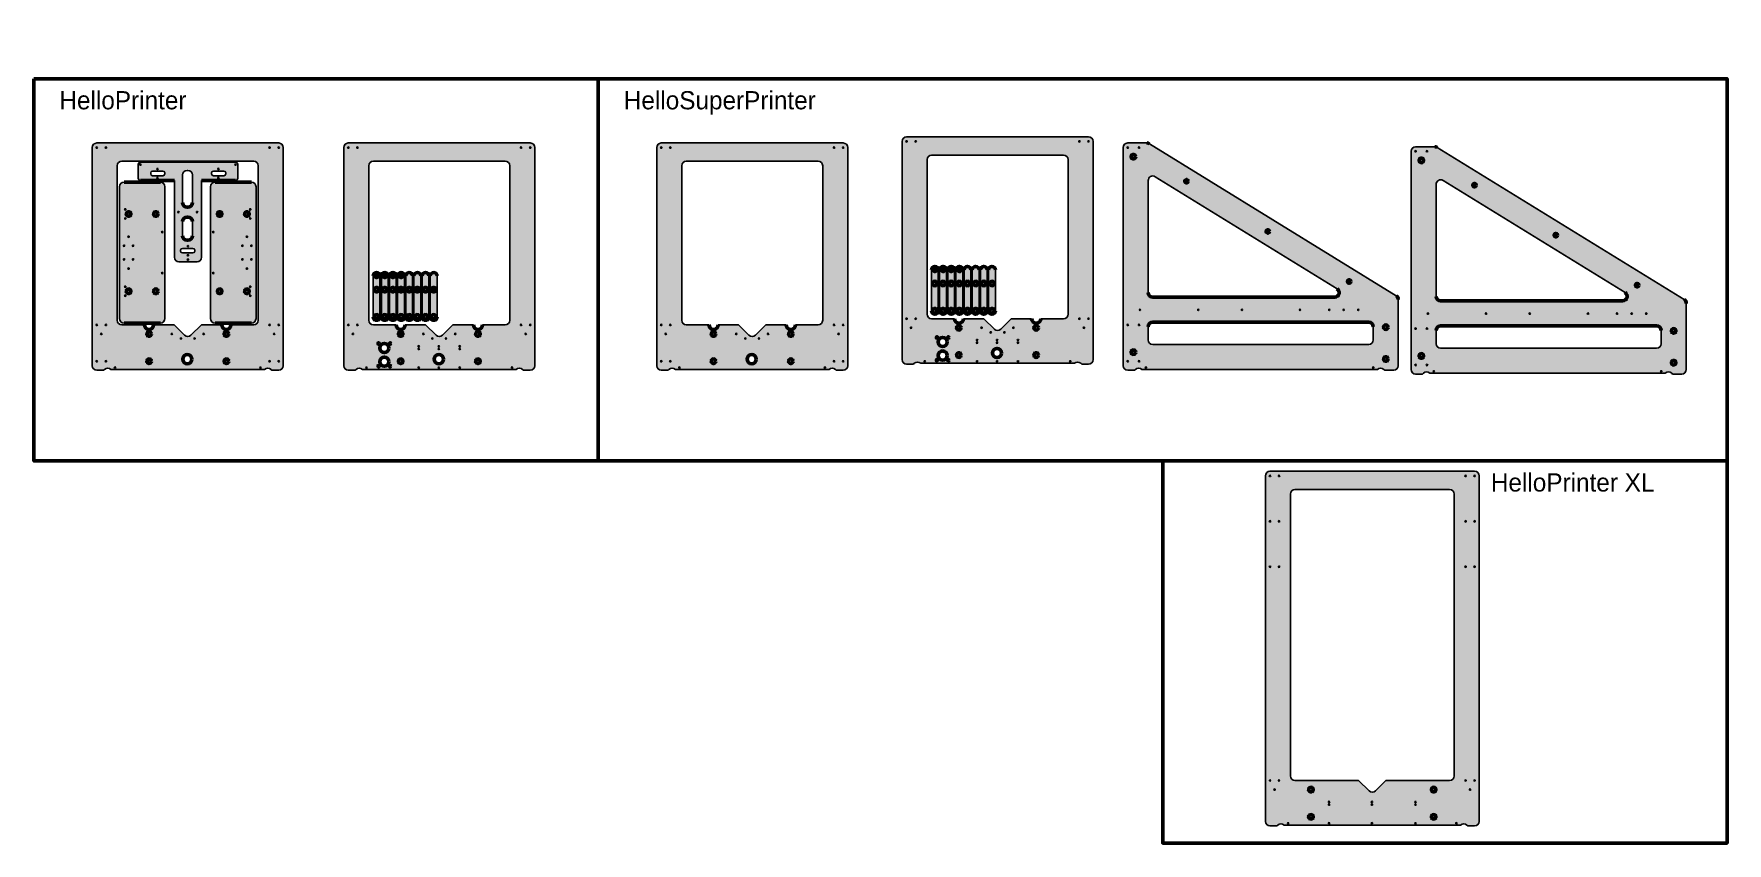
# Model space of a CAD drawing. Header units: millimetres. Extents: x -153 to 3570, y -1100 to 680.
import ezdxf

# ---------------------------------------------------------------- set-up
doc = ezdxf.new("R2010")
doc.units = ezdxf.units.MM
doc.layers.get('0').update_dxf_attribs({"color": 18, "lineweight": 25})
for name, color, linetype, lineweight in [('Inside', 18, 'Continuous', 25), ('Layer1', 7, 'Continuous', 50), ('M3 Hole Frame', 18, 'Continuous', 25), ('Outside', 18, 'Continuous', 25)]:
    doc.layers.add(name, color=color, linetype=linetype, lineweight=lineweight)

msp = doc.modelspace()

# ---------------------------------------------------------------- hatches: boundary and pattern name
at = {"layer": 'Layer1'}
h = msp.add_hatch(color=256, dxfattribs=at)
h.paths.add_polyline_path([(2175.7, -36.5), (2175.7, 443.5, 0.414214), (2165.7, 453.5), (1765.7, 453.5, 0.414214), (1755.7, 443.5), (1755.7, -36.5, 0.414214), (1765.7, -46.5), (1780.7, -46.5), (1782.7, -44.6, -0.414214), (1796.8, -44.6), (2134.7, -44.6, -0.414214), (2148.8, -44.6), (2150.7, -46.5), (2165.7, -46.5, 0.414214)])
h.paths.add_polyline_path([(1963.2, 6.5, -1), (1966.2, 6.5, -1)], flags=16)
h.paths.add_polyline_path([(1784.2, 53.5, -1), (1787.2, 53.5, -1)], flags=16)
h.paths.add_polyline_path([(2164.2, 443.5, -1), (2167.2, 443.5, -1)], flags=16)
h.paths.add_polyline_path([(1804.2, -40.5, -1), (1807.2, -40.5, -1)], flags=16)
h.paths.add_polyline_path([(1876.7, 71, -1), (1886.7, 71, -1)], flags=0)
h.paths.add_polyline_path([(1820.4, 161, -1), (1835.4, 161), (1835.4, 71, -1), (1820.4, 71)], flags=0)
h.paths.add_polyline_path([(1822.9, 131, -1), (1832.9, 131, -1)], flags=0)
h.paths.add_polyline_path([(2045.7, 33.5, -1), (2055.7, 33.5, -1)], flags=0)
h.paths.add_polyline_path([(1859.7, 161, -1), (1867.8, 161, -1)], flags=0)
h.paths.add_polyline_path([(1875.7, 33.5, -1), (1885.7, 33.5, -1)], flags=0)
h.paths.add_polyline_path([(1856.3, 161, -1), (1871.3, 161), (1871.3, 71, -1), (1856.3, 71)], flags=0)
h.paths.add_polyline_path([(1823.8, 161, -1), (1831.9, 161, -1)], flags=0)
h.paths.add_polyline_path([(1858.8, 131, -1), (1868.8, 131, -1)], flags=0)
h.paths.add_polyline_path([(1840.8, 71, -1), (1850.8, 71, -1)], flags=0)
h.paths.add_polyline_path([(1930.5, 71, -1), (1940.5, 71, -1)], flags=0)
h.paths.add_polyline_path([(1876.7, 131, -1), (1886.7, 131, -1)], flags=0)
h.paths.add_polyline_path([(1999.2, 33.5, -1), (2002.2, 33.5, -1)], flags=0)
h.paths.add_polyline_path([(1892.1, 71), (1892.1, 161, -1), (1907.1, 161), (1907.1, 71, -1)], flags=0)
h.paths.add_polyline_path([(1840.8, 131, -1), (1850.8, 131, -1)], flags=0)
h.paths.add_polyline_path([(1930.5, 131, -1), (1940.5, 131, -1)], flags=0)
h.paths.add_polyline_path([(1910.1, 161, -1), (1925.1, 161), (1925.1, 71, -1), (1910.1, 71)], flags=0)
h.paths.add_polyline_path([(1912.6, 71, -1), (1922.6, 71, -1)], flags=0)
h.paths.add_polyline_path([(1822.9, 71, -1), (1832.9, 71, -1)], flags=0)
h.paths.add_polyline_path([(1912.6, 131, -1), (1922.6, 131, -1)], flags=0)
h.paths.add_polyline_path([(1838.3, 161, -1), (1853.3, 161), (1853.3, 71, -1), (1838.3, 71)], flags=0)
h.paths.add_polyline_path([(1928, 161, -1), (1943, 161), (1943, 71, -1), (1928, 71)], flags=0)
h.paths.add_polyline_path([(1858.8, 71, -1), (1868.8, 71, -1)], flags=0)
h.paths.add_polyline_path([(1946, 71), (1946, 161, -1), (1961, 161), (1961, 71, -1)], flags=0)
h.paths.add_polyline_path([(1894.6, 131, -1), (1904.6, 131, -1)], flags=0)
h.paths.add_polyline_path([(1877.6, 161, -1), (1885.7, 161, -1)], flags=0)
h.paths.add_polyline_path([(1948.5, 71, -1), (1958.5, 71, -1)], flags=0)
h.paths.add_polyline_path([(1894.6, 71, -1), (1904.6, 71, -1)], flags=0)
h.paths.add_polyline_path([(1874.2, 71), (1874.2, 161, -1), (1889.2, 161), (1889.2, 71, -1)], flags=0)
h.paths.add_polyline_path([(1929.2, 33.5, -1), (1932.2, 33.5, -1)], flags=0)
h.paths.add_polyline_path([(1948.5, 131, -1), (1958.5, 131, -1)], flags=0)
h.paths.add_polyline_path([(1841.8, 161, -1), (1849.9, 161, -1)], flags=0)
h.paths.add_polyline_path([(1810.7, 63.5), (1810.7, 403.5, -0.414214), (1820.7, 413.5), (2110.7, 413.5, -0.414214), (2120.7, 403.5), (2120.7, 63.5, -0.414214), (2110.7, 53.5), (2060.7, 53.5, -1), (2040.7, 53.5), (1995.7, 53.5), (1972.8, 30.6, -0.414214), (1958.7, 30.6), (1935.7, 53.5), (1890.7, 53.5, -1), (1870.7, 53.5), (1820.7, 53.5, -0.414214)], flags=16)
h.paths.add_polyline_path([(1949.2, 23.5, -1), (1952.2, 23.5, -1)], flags=16)
h.paths.add_polyline_path([(2144.2, 53.5, -1), (2147.2, 53.5, -1)], flags=16)
h.paths.add_polyline_path([(2045.7, -26.5, -1), (2055.7, -26.5, -1)], flags=16)
h.paths.add_polyline_path([(1774.2, 33.5, -1), (1777.2, 33.5, -1)], flags=16)
h.paths.add_polyline_path([(1764.2, 443.5, -1), (1767.2, 443.5, -1)], flags=16)
h.paths.add_polyline_path([(2154.2, 33.5, -1), (2157.2, 33.5, -1)], flags=16)
h.paths.add_polyline_path([(1835, 2.5, -1), (1855, 2.5, -1)], flags=16)
h.paths.add_polyline_path([(1764.2, 53.5, -1), (1767.2, 53.5, -1)], flags=16)
h.paths.add_polyline_path([(1875.7, -26.5, -1), (1885.7, -26.5, -1)], flags=16)
h.paths.add_polyline_path([(1954.7, -22, -1), (1974.7, -22, -1)], flags=16)
h.paths.add_polyline_path([(2009.2, 0.5, -1), (2012.2, 0.5, -1)], flags=16)
h.paths.add_polyline_path([(2144.2, 443.5, -1), (2147.2, 443.5, -1)], flags=16)
h.paths.add_polyline_path([(2124.2, -40.5, -1), (2127.2, -40.5, -1)], flags=16)
h.paths.add_polyline_path([(2164.2, 53.5, -1), (2167.2, 53.5, -1)], flags=16)
h.paths.add_polyline_path([(2009.2, -40.5, -1), (2012.2, -40.5, -1)], flags=16)
h.paths.add_polyline_path([(1919.2, -40.5, -1), (1922.2, -40.5, -1)], flags=16)
h.paths.add_polyline_path([(1856, -37.5, -1), (1859, -37.5, -1)], flags=16)
h.paths.add_polyline_path([(1831, 12.5, -1), (1834, 12.5, -1)], flags=16)
h.paths.add_polyline_path([(1963.2, -40.5, -1), (1966.2, -40.5, -1)], flags=16)
h.paths.add_polyline_path([(1856, 12.5, -1), (1859, 12.5, -1)], flags=16)
h.paths.add_polyline_path([(1963.2, 0.5, -1), (1966.2, 0.5, -1)], flags=16)
h.paths.add_polyline_path([(1919.2, 0.5, -1), (1922.2, 0.5, -1)], flags=16)
h.paths.add_polyline_path([(1835, -27.5, -1), (1855, -27.5, -1)], flags=16)
h.paths.add_polyline_path([(2009.2, 6.5, -1), (2012.2, 6.5, -1)], flags=16)
h.paths.add_polyline_path([(1979.2, 23.5, -1), (1982.2, 23.5, -1)], flags=16)
h.paths.add_polyline_path([(1784.2, 443.5, -1), (1787.2, 443.5, -1)], flags=16)
h.paths.add_polyline_path([(1919.2, 6.5, -1), (1922.2, 6.5, -1)], flags=16)
h.paths.add_polyline_path([(1831, -37.5, -1), (1834, -37.5, -1)], flags=16)
h = msp.add_hatch(color=256, dxfattribs=at)
h.paths.add_polyline_path([(395, -50), (395, 430, 0.414214), (385, 440), (-15, 440, 0.414214), (-25, 430), (-25, -50, 0.414214), (-15, -60), (0, -60), (1.9, -58.1, -0.414214), (16.1, -58.1), (353.9, -58.1, -0.414214), (368.1, -58.1), (370, -60), (385, -60, 0.414214)])
h.paths.add_polyline_path([(948.1, -50), (948.1, 430, 0.414214), (938.1, 440), (538.1, 440, 0.414214), (528.1, 430), (528.1, -50, 0.414214), (538.1, -60), (553.1, -60), (555, -58.1, -0.414214), (569.2, -58.1), (907, -58.1, -0.414214), (921.2, -58.1), (923.1, -60), (938.1, -60, 0.414214)])
h.paths.add_polyline_path([(218.5, 20, -1), (221.5, 20, -1)], flags=0)
h.paths.add_polyline_path([(148.5, 20, -1), (151.5, 20, -1)], flags=0)
h.paths.add_polyline_path([(173.5, 309.1), (173.5, 369.6, -0.414214), (183.5, 379.6), (185.5, 379.6, -0.414214), (195.5, 369.6), (195.5, 309.1, -0.414214), (185.5, 299.1), (183.5, 299.1, -0.414214)], flags=0)
h.paths.add_polyline_path([(173.5, 236.1), (173.5, 267.1, -0.414214), (183.5, 277.1), (185.5, 277.1, -0.414214), (195.5, 267.1), (195.5, 236.1, -0.414214), (185.5, 226.1), (183.5, 226.1, -0.414214)], flags=0)
h.paths.add_polyline_path([(250.1, 113.9, -1), (260.1, 113.9, -1)], flags=0)
h.paths.add_polyline_path([(310.1, 113.9, -1), (320.1, 113.9, -1)], flags=0)
h.paths.add_polyline_path([(321, 103.9, -1), (324, 103.9, -1)], flags=0)
h.paths.add_polyline_path([(76, 392.6, -0.414214), (81, 397.6), (290, 397.6, -0.414214), (295, 392.6), (295, 362.5, -0.414214), (290, 357.5), (215.5, 357.5), (215.5, 188.6, -0.414214), (205.5, 178.6), (165.5, 178.6, -0.414214), (155.5, 188.6), (155.5, 357.5), (81, 357.5, -0.414214), (76, 362.5)], flags=0)
h.paths.add_polyline_path([(323.6, 213.9, -1), (326.6, 213.9, -1)], flags=0)
h.paths.add_polyline_path([(303.6, 213.9, -1), (306.6, 213.9, -1)], flags=0)
h.paths.add_polyline_path([(313.6, 233.9, -1), (316.6, 233.9, -1)], flags=0)
h.paths.add_polyline_path([(239.6, 243.9, -1), (242.6, 243.9, -1)], flags=0)
h.paths.add_polyline_path([(323.6, 183.9, -1), (326.6, 183.9, -1)], flags=0)
h.paths.add_polyline_path([(321, 123.9, -1), (324, 123.9, -1)], flags=0)
h.paths.add_polyline_path([(321, 273.9, -1), (324, 273.9, -1)], flags=0)
h.paths.add_polyline_path([(239.6, 153.9, -1), (242.6, 153.9, -1)], flags=0)
h.paths.add_polyline_path([(235.1, 343.9, -0.414214), (245.1, 353.9), (325.1, 353.9, -0.414214), (335.1, 343.9), (335.1, 53.9, -0.414214), (325.1, 43.9), (245.1, 43.9, -0.414214), (235.1, 53.9)], flags=0)
h.paths.add_polyline_path([(310.1, 283.9, -1), (320.1, 283.9, -1)], flags=0)
h.paths.add_polyline_path([(321, 293.9, -1), (324, 293.9, -1)], flags=0)
h.paths.add_polyline_path([(250.1, 283.9, -1), (260.1, 283.9, -1)], flags=0)
h.paths.add_polyline_path([(313.6, 163.9, -1), (316.6, 163.9, -1)], flags=0)
h.paths.add_polyline_path([(303.6, 183.9, -1), (306.6, 183.9, -1)], flags=0)
h.paths.add_polyline_path([(127.4, 153.9, -1), (130.4, 153.9, -1)], flags=0)
h.paths.add_polyline_path([(34.9, 53.9), (34.9, 343.9, -0.414214), (44.9, 353.9), (124.9, 353.9, -0.414214), (134.9, 343.9), (134.9, 53.9, -0.414214), (124.9, 43.9), (44.9, 43.9, -0.414214)], flags=0)
h.paths.add_polyline_path([(127.4, 243.9, -1), (130.4, 243.9, -1)], flags=0)
h.paths.add_polyline_path([(109.9, 113.9, -1), (119.9, 113.9, -1)], flags=0)
h.paths.add_polyline_path([(49.9, 113.9, -1), (59.9, 113.9, -1)], flags=0)
h.paths.add_polyline_path([(109.9, 283.9, -1), (119.9, 283.9, -1)], flags=0)
h.paths.add_polyline_path([(49.9, 283.9, -1), (59.9, 283.9, -1)], flags=0)
h.paths.add_polyline_path([(95, 20, -1), (105, 20, -1)], flags=0)
h.paths.add_polyline_path([(265, 20, -1), (275, 20, -1)], flags=0)
h.paths.add_polyline_path([(53.4, 233.9, -1), (56.4, 233.9, -1)], flags=0)
h.paths.add_polyline_path([(43.4, 213.9, -1), (46.4, 213.9, -1)], flags=0)
h.paths.add_polyline_path([(53.4, 163.9, -1), (56.4, 163.9, -1)], flags=0)
h.paths.add_polyline_path([(63.4, 213.9, -1), (66.4, 213.9, -1)], flags=0)
h.paths.add_polyline_path([(43.4, 183.9, -1), (46.4, 183.9, -1)], flags=0)
h.paths.add_polyline_path([(46, 103.9, -1), (49, 103.9, -1)], flags=0)
h.paths.add_polyline_path([(46, 123.9, -1), (49, 123.9, -1)], flags=0)
h.paths.add_polyline_path([(63.4, 183.9, -1), (66.4, 183.9, -1)], flags=0)
h.paths.add_polyline_path([(46, 293.9, -1), (49, 293.9, -1)], flags=0)
h.paths.add_polyline_path([(46, 273.9, -1), (49, 273.9, -1)], flags=0)
h.paths.add_polyline_path([(251, 383.1, -1), (254, 383.1, -1)], flags=0)
h.paths.add_polyline_path([(251, 363.1, -1), (254, 363.1, -1)], flags=0)
h.paths.add_polyline_path([(117, 383.1, -1), (120, 383.1, -1)], flags=0)
h.paths.add_polyline_path([(184, 193.1, -1), (187, 193.1, -1)], flags=0)
h.paths.add_polyline_path([(117, 363.1, -1), (120, 363.1, -1)], flags=0)
h.paths.add_polyline_path([(184, 213.1, -1), (187, 213.1, -1)], flags=0)
h.paths.add_polyline_path([(288.5, 392.6, -1), (291.5, 392.6, -1)], flags=0)
h.paths.add_polyline_path([(79.5, 392.6, -1), (82.5, 392.6, -1)], flags=0)
h.paths.add_polyline_path([(103.5, 372.1), (103.5, 374.1, -0.414214), (107.5, 378.1), (130.5, 378.1, -0.414214), (134.5, 374.1), (134.5, 372.1, -0.414214), (130.5, 368.1), (107.5, 368.1, -0.414214)], flags=0)
h.paths.add_polyline_path([(163, 288.1, -1), (166, 288.1, -1)], flags=0)
h.paths.add_polyline_path([(204, 288.1, -1), (207, 288.1, -1)], flags=0)
h.paths.add_polyline_path([(237.5, 374.1, -0.414214), (241.5, 378.1), (264.5, 378.1, -0.414214), (268.5, 374.1), (268.5, 372.1, -0.414214), (264.5, 368.1), (241.5, 368.1, -0.414214), (237.5, 372.1)], flags=0)
h.paths.add_polyline_path([(169.3, 204.1, -0.414214), (173.3, 208.1), (196.3, 208.1, -0.414214), (200.3, 204.1), (200.3, 202.1, -0.414214), (196.3, 198.1), (173.3, 198.1, -0.414214), (169.3, 202.1)], flags=0)
h.paths.add_polyline_path([(184, 183.6, -1), (187, 183.6, -1)], flags=0)
h.paths.add_polyline_path([(30, 50), (30, 390, -0.414214), (40, 400), (330, 400, -0.414214), (340, 390), (340, 50, -0.414214), (330, 40), (280, 40, -1), (260, 40), (215, 40), (192.1, 17.1, -0.414214), (177.9, 17.1), (155, 40), (110, 40, -1), (90, 40), (40, 40, -0.414214)], flags=16)
h.paths.add_polyline_path([(3.5, -40, -1), (6.5, -40, -1)], flags=16)
h.paths.add_polyline_path([(-16.5, -40, -1), (-13.5, -40, -1)], flags=16)
h.paths.add_polyline_path([(383.5, -40, -1), (386.5, -40, -1)], flags=16)
h.paths.add_polyline_path([(363.5, -40, -1), (366.5, -40, -1)], flags=16)
h.paths.add_polyline_path([(168.5, 10, -1), (171.5, 10, -1)], flags=16)
h.paths.add_polyline_path([(198.5, 10, -1), (201.5, 10, -1)], flags=16)
h.paths.add_polyline_path([(174, -35.5, -1), (194, -35.5, -1)], flags=16)
h.paths.add_polyline_path([(343.5, -54, -1), (346.5, -54, -1)], flags=16)
h.paths.add_polyline_path([(-16.5, 430, -1), (-13.5, 430, -1)], flags=16)
h.paths.add_polyline_path([(3.5, 430, -1), (6.5, 430, -1)], flags=16)
h.paths.add_polyline_path([(-6.5, 20, -1), (-3.5, 20, -1)], flags=16)
h.paths.add_polyline_path([(-16.5, 40, -1), (-13.5, 40, -1)], flags=16)
h.paths.add_polyline_path([(363.5, 40, -1), (366.5, 40, -1)], flags=16)
h.paths.add_polyline_path([(3.5, 40, -1), (6.5, 40, -1)], flags=16)
h.paths.add_polyline_path([(23.5, -54, -1), (26.5, -54, -1)], flags=16)
h.paths.add_polyline_path([(363.5, 430, -1), (366.5, 430, -1)], flags=16)
h.paths.add_polyline_path([(383.5, 40, -1), (386.5, 40, -1)], flags=16)
h.paths.add_polyline_path([(383.5, 430, -1), (386.5, 430, -1)], flags=16)
h.paths.add_polyline_path([(373.5, 20, -1), (376.5, 20, -1)], flags=16)
h.paths.add_polyline_path([(95, -40, -1), (105, -40, -1)], flags=16)
h.paths.add_polyline_path([(265, -40, -1), (275, -40, -1)], flags=16)
h.paths.add_polyline_path([(684.9, 117.5, -1), (694.9, 117.5, -1)], flags=0)
h.paths.add_polyline_path([(613.2, 57.5, -1), (623.2, 57.5, -1)], flags=0)
h.paths.add_polyline_path([(613.2, 117.5, -1), (623.2, 117.5, -1)], flags=0)
h.paths.add_polyline_path([(632, 147.5, -1), (640.1, 147.5, -1)], flags=0)
h.paths.add_polyline_path([(614.1, 147.5, -1), (622.2, 147.5, -1)], flags=0)
h.paths.add_polyline_path([(631.1, 57.5, -1), (641.1, 57.5, -1)], flags=0)
h.paths.add_polyline_path([(631.1, 117.5, -1), (641.1, 117.5, -1)], flags=0)
h.paths.add_polyline_path([(610.7, 57.5), (610.7, 147.5, -1), (625.7, 147.5), (625.7, 57.5, -1)], flags=0)
h.paths.add_polyline_path([(649, 57.5, -1), (659, 57.5, -1)], flags=0)
h.paths.add_polyline_path([(628.6, 147.5, -1), (643.6, 147.5), (643.6, 57.5, -1), (628.6, 57.5)], flags=0)
h.paths.add_polyline_path([(649, 117.5, -1), (659, 117.5, -1)], flags=0)
h.paths.add_polyline_path([(650, 147.5, -1), (658.1, 147.5, -1)], flags=0)
h.paths.add_polyline_path([(646.5, 147.5, -1), (661.5, 147.5), (661.5, 57.5, -1), (646.5, 57.5)], flags=0)
h.paths.add_polyline_path([(667, 57.5, -1), (677, 57.5, -1)], flags=0)
h.paths.add_polyline_path([(667, 117.5, -1), (677, 117.5, -1)], flags=0)
h.paths.add_polyline_path([(664.5, 57.5), (664.5, 147.5, -1), (679.5, 147.5), (679.5, 57.5, -1)], flags=0)
h.paths.add_polyline_path([(702.9, 117.5, -1), (712.9, 117.5, -1)], flags=0)
h.paths.add_polyline_path([(684.9, 57.5, -1), (694.9, 57.5, -1)], flags=0)
h.paths.add_polyline_path([(682.4, 57.5), (682.4, 147.5, -1), (697.4, 147.5), (697.4, 57.5, -1)], flags=0)
h.paths.add_polyline_path([(702.9, 57.5, -1), (712.9, 57.5, -1)], flags=0)
h.paths.add_polyline_path([(700.4, 57.5), (700.4, 147.5, -1), (715.4, 147.5), (715.4, 57.5, -1)], flags=0)
h.paths.add_polyline_path([(720.8, 117.5, -1), (730.8, 117.5, -1)], flags=0)
h.paths.add_polyline_path([(718.3, 57.5), (718.3, 147.5, -1), (733.3, 147.5), (733.3, 57.5, -1)], flags=0)
h.paths.add_polyline_path([(592.7, 57.5), (592.7, 147.5, -1), (607.7, 147.5), (607.7, 57.5, -1)], flags=0)
h.paths.add_polyline_path([(595.2, 57.5, -1), (605.2, 57.5, -1)], flags=0)
h.paths.add_polyline_path([(596.2, 147.5, -1), (604.3, 147.5, -1)], flags=0)
h.paths.add_polyline_path([(720.8, 57.5, -1), (730.8, 57.5, -1)], flags=0)
h.paths.add_polyline_path([(595.2, 117.5, -1), (605.2, 117.5, -1)], flags=0)
h.paths.add_polyline_path([(648.1, 20, -1), (658.1, 20, -1)], flags=0)
h.paths.add_polyline_path([(818.1, 20, -1), (828.1, 20, -1)], flags=0)
h.paths.add_polyline_path([(771.6, 20, -1), (774.6, 20, -1)], flags=0)
h.paths.add_polyline_path([(701.6, 20, -1), (704.6, 20, -1)], flags=0)
h.paths.add_polyline_path([(583.1, 50), (583.1, 390, -0.414214), (593.1, 400), (883.1, 400, -0.414214), (893.1, 390), (893.1, 50, -0.414214), (883.1, 40), (833.1, 40, -1), (813.1, 40), (768.1, 40), (745.2, 17.1, -0.414214), (731, 17.1), (708.1, 40), (663.1, 40, -1), (643.1, 40), (593.1, 40, -0.414214)], flags=16)
h.paths.add_polyline_path([(727.1, -35.5, -1), (747.1, -35.5, -1)], flags=16)
h.paths.add_polyline_path([(607.3, -41, -1), (627.3, -41, -1)], flags=16)
h.paths.add_polyline_path([(735.6, -54, -1), (738.6, -54, -1)], flags=16)
h.paths.add_polyline_path([(735.6, -7, -1), (738.6, -7, -1)], flags=16)
h.paths.add_polyline_path([(781.6, -7, -1), (784.6, -7, -1)], flags=16)
h.paths.add_polyline_path([(691.6, -7, -1), (694.6, -7, -1)], flags=16)
h.paths.add_polyline_path([(735.6, -13, -1), (738.6, -13, -1)], flags=16)
h.paths.add_polyline_path([(607.3, -11, -1), (627.3, -11, -1)], flags=16)
h.paths.add_polyline_path([(603.3, -1, -1), (606.3, -1, -1)], flags=16)
h.paths.add_polyline_path([(691.6, -13, -1), (694.6, -13, -1)], flags=16)
h.paths.add_polyline_path([(628.3, -1, -1), (631.3, -1, -1)], flags=16)
h.paths.add_polyline_path([(781.6, -13, -1), (784.6, -13, -1)], flags=16)
h.paths.add_polyline_path([(603.3, -51, -1), (606.3, -51, -1)], flags=16)
h.paths.add_polyline_path([(628.3, -51, -1), (631.3, -51, -1)], flags=16)
h.paths.add_polyline_path([(556.6, 40, -1), (559.6, 40, -1)], flags=16)
h.paths.add_polyline_path([(546.6, 20, -1), (549.6, 20, -1)], flags=16)
h.paths.add_polyline_path([(926.6, 20, -1), (929.6, 20, -1)], flags=16)
h.paths.add_polyline_path([(916.6, 40, -1), (919.6, 40, -1)], flags=16)
h.paths.add_polyline_path([(936.6, 40, -1), (939.6, 40, -1)], flags=16)
h.paths.add_polyline_path([(936.6, 430, -1), (939.6, 430, -1)], flags=16)
h.paths.add_polyline_path([(916.6, 430, -1), (919.6, 430, -1)], flags=16)
h.paths.add_polyline_path([(536.6, 430, -1), (539.6, 430, -1)], flags=16)
h.paths.add_polyline_path([(556.6, 430, -1), (559.6, 430, -1)], flags=16)
h.paths.add_polyline_path([(691.6, -54, -1), (694.6, -54, -1)], flags=16)
h.paths.add_polyline_path([(896.6, -54, -1), (899.6, -54, -1)], flags=16)
h.paths.add_polyline_path([(576.6, -54, -1), (579.6, -54, -1)], flags=16)
h.paths.add_polyline_path([(781.6, -54, -1), (784.6, -54, -1)], flags=16)
h.paths.add_polyline_path([(536.6, 40, -1), (539.6, 40, -1)], flags=16)
h.paths.add_polyline_path([(818.1, -40, -1), (828.1, -40, -1)], flags=16)
h.paths.add_polyline_path([(648.1, -40, -1), (658.1, -40, -1)], flags=16)
h.paths.add_polyline_path([(751.6, 10, -1), (754.6, 10, -1)], flags=16)
h.paths.add_polyline_path([(721.6, 10, -1), (724.6, 10, -1)], flags=16)
h = msp.add_hatch(color=256, dxfattribs=at)
h.paths.add_polyline_path([(1636.2, -50), (1636.2, 430, 0.414214), (1626.2, 440), (1226.2, 440, 0.414214), (1216.2, 430), (1216.2, -50, 0.414214), (1226.2, -60), (1241.2, -60), (1243.1, -58.1, -0.414214), (1257.2, -58.1), (1595.1, -58.1, -0.414214), (1609.2, -58.1), (1611.2, -60), (1626.2, -60, 0.414214)])
h.paths.add_polyline_path([(1439.7, 10, -1), (1442.7, 10, -1)], flags=16)
h.paths.add_polyline_path([(1604.7, -40, -1), (1607.7, -40, -1)], flags=16)
h.paths.add_polyline_path([(1244.7, -40, -1), (1247.7, -40, -1)], flags=16)
h.paths.add_polyline_path([(1224.7, -40, -1), (1227.7, -40, -1)], flags=16)
h.paths.add_polyline_path([(1459.7, 20, -1), (1462.7, 20, -1)], flags=0)
h.paths.add_polyline_path([(1624.7, -40, -1), (1627.7, -40, -1)], flags=16)
h.paths.add_polyline_path([(1409.7, 10, -1), (1412.7, 10, -1)], flags=16)
h.paths.add_polyline_path([(1389.7, 20, -1), (1392.7, 20, -1)], flags=0)
h.paths.add_polyline_path([(1506.2, 20, -1), (1516.2, 20, -1)], flags=0)
h.paths.add_polyline_path([(1336.2, 20, -1), (1346.2, 20, -1)], flags=0)
h.paths.add_polyline_path([(1271.2, 50), (1271.2, 390, -0.414214), (1281.2, 400), (1571.2, 400, -0.414214), (1581.2, 390), (1581.2, 50, -0.414214), (1571.2, 40), (1521.2, 40, -1), (1501.2, 40), (1456.2, 40), (1433.2, 17.1, -0.414214), (1419.1, 17.1), (1396.2, 40), (1351.2, 40, -1), (1331.2, 40), (1281.2, 40, -0.414214)], flags=16)
h.paths.add_polyline_path([(1415.2, -35.5, -1), (1435.2, -35.5, -1)], flags=16)
h.paths.add_polyline_path([(1336.2, -40, -1), (1346.2, -40, -1)], flags=16)
h.paths.add_polyline_path([(1506.2, -40, -1), (1516.2, -40, -1)], flags=16)
h.paths.add_polyline_path([(1604.7, 40, -1), (1607.7, 40, -1)], flags=16)
h.paths.add_polyline_path([(1604.7, 430, -1), (1607.7, 430, -1)], flags=16)
h.paths.add_polyline_path([(1624.7, 430, -1), (1627.7, 430, -1)], flags=16)
h.paths.add_polyline_path([(1624.7, 40, -1), (1627.7, 40, -1)], flags=16)
h.paths.add_polyline_path([(1244.7, 430, -1), (1247.7, 430, -1)], flags=16)
h.paths.add_polyline_path([(1224.7, 430, -1), (1227.7, 430, -1)], flags=16)
h.paths.add_polyline_path([(1224.7, 40, -1), (1227.7, 40, -1)], flags=16)
h.paths.add_polyline_path([(1584.7, -54, -1), (1587.7, -54, -1)], flags=16)
h.paths.add_polyline_path([(1614.7, 20, -1), (1617.7, 20, -1)], flags=16)
h.paths.add_polyline_path([(1264.7, -54, -1), (1267.7, -54, -1)], flags=16)
h.paths.add_polyline_path([(1234.7, 20, -1), (1237.7, 20, -1)], flags=16)
h.paths.add_polyline_path([(1244.7, 40, -1), (1247.7, 40, -1)], flags=16)
h = msp.add_hatch(color=256, dxfattribs=at)
h.paths.add_polyline_path([(2847, -50), (2847, 95.7, 0.248692), (2842.6, 104), (2299.5, 438.3, 0.150063), (2293.9, 440), (2252, 440, 0.414214), (2242, 430), (2242, -50, 0.414214), (2252, -60), (2267, -60), (2268.9, -58.1, -0.414214), (2283, -58.1), (2800.9, -58.1, -0.414214), (2815, -58.1), (2817, -60), (2837, -60, 0.414214)])
h.paths.add_polyline_path([(2556.1, 245.6, -1), (2564.1, 245.6, -1)], flags=0)
h.paths.add_polyline_path([(2377.3, 355.7, -1), (2385.3, 355.7, -1)], flags=0)
h.paths.add_polyline_path([(2734.9, 135.5, -1), (2742.9, 135.5, -1)], flags=16)
h.paths.add_polyline_path([(2790.5, -54, -1), (2793.5, -54, -1)], flags=16)
h.paths.add_polyline_path([(2297, 6.9), (2297, 36, -0.414214), (2307, 46), (2782, 46, -0.414214), (2792, 36), (2792, 6.9, -0.414214), (2782, -3.1), (2307, -3.1, -0.414214)], flags=16)
h.paths.add_polyline_path([(2297, 111), (2297, 357.4, -0.586787), (2312.2, 365.9), (2712.4, 119.5, -0.756188), (2707.2, 101), (2307, 101, -0.414214)], flags=16)
h.paths.add_polyline_path([(2814.5, 35, -1), (2824.5, 35, -1)], flags=16)
h.paths.add_polyline_path([(2250.5, 40, -1), (2253.5, 40, -1)], flags=16)
h.paths.add_polyline_path([(2275.5, -40, -1), (2278.5, -40, -1)], flags=16)
h.paths.add_polyline_path([(2250.5, -40, -1), (2253.5, -40, -1)], flags=16)
h.paths.add_polyline_path([(2814.5, -35, -1), (2824.5, -35, -1)], flags=16)
h.paths.add_polyline_path([(2275.5, 40, -1), (2278.5, 40, -1)], flags=16)
h.paths.add_polyline_path([(2275.5, 430, -1), (2278.5, 430, -1)], flags=16)
h.paths.add_polyline_path([(2259.5, 410, -1), (2269.5, 410, -1)], flags=16)
h.paths.add_polyline_path([(2725.5, 73, -1), (2728.5, 73, -1)], flags=16)
h.paths.add_polyline_path([(2757.5, 73, -1), (2760.5, 73, -1)], flags=16)
h.paths.add_polyline_path([(2259.5, -20, -1), (2269.5, -20, -1)], flags=16)
h.paths.add_polyline_path([(2405.5, 73, -1), (2408.5, 73, -1)], flags=16)
h.paths.add_polyline_path([(2277.5, 73, -1), (2280.5, 73, -1)], flags=16)
h.paths.add_polyline_path([(2693.5, 73, -1), (2696.5, 73, -1)], flags=16)
h.paths.add_polyline_path([(2629.5, 73, -1), (2632.5, 73, -1)], flags=16)
h.paths.add_polyline_path([(2501.5, 73, -1), (2504.5, 73, -1)], flags=16)
h.paths.add_polyline_path([(2250.5, 430, -1), (2253.5, 430, -1)], flags=16)
h.paths.add_polyline_path([(2290.5, -54, -1), (2293.5, -54, -1)], flags=16)
h = msp.add_hatch(color=256, dxfattribs=at)
h.paths.add_polyline_path([(3480.1, 87.3, 0.248692), (3475.7, 95.6), (2932.6, 429.9, 0.150063), (2927, 431.7), (2885.1, 431.7, 0.414214), (2875.1, 421.7), (2875.1, -58.3, 0.414214), (2885.1, -68.3), (2900.1, -68.3), (2902, -66.4, -0.414214), (2916.1, -66.4), (3434, -66.4, -0.414214), (3448.1, -66.4), (3450.1, -68.3), (3470.1, -68.3, 0.414214), (3480.1, -58.3)])
h.paths.add_polyline_path([(3010.4, 347.3, -1), (3018.4, 347.3, -1)], flags=0)
h.paths.add_polyline_path([(3189.2, 237.2, -1), (3197.2, 237.2, -1)], flags=0)
h.paths.add_polyline_path([(2930.1, 102.7), (2930.1, 349, -0.586787), (2945.3, 357.5), (3345.5, 111.2, -0.756188), (3340.3, 92.7), (2940.1, 92.7, -0.414214)], flags=16)
h.paths.add_polyline_path([(3368, 127.1, -1), (3376, 127.1, -1)], flags=16)
h.paths.add_polyline_path([(2930.1, 27.7, -0.414214), (2940.1, 37.7), (3415.1, 37.7, -0.414214), (3425.1, 27.7), (3425.1, -1.4, -0.414214), (3415.1, -11.4), (2940.1, -11.4, -0.414214), (2930.1, -1.4)], flags=16)
h.paths.add_polyline_path([(2892.6, 401.7, -1), (2902.6, 401.7, -1)], flags=16)
h.paths.add_polyline_path([(3447.6, 26.7, -1), (3457.6, 26.7, -1)], flags=16)
h.paths.add_polyline_path([(3447.6, -43.3, -1), (3457.6, -43.3, -1)], flags=16)
h.paths.add_polyline_path([(2908.6, 421.7, -1), (2911.6, 421.7, -1)], flags=16)
h.paths.add_polyline_path([(2883.6, 31.7, -1), (2886.6, 31.7, -1)], flags=16)
h.paths.add_polyline_path([(2908.6, -48.3, -1), (2911.6, -48.3, -1)], flags=16)
h.paths.add_polyline_path([(2883.6, -48.3, -1), (2886.6, -48.3, -1)], flags=16)
h.paths.add_polyline_path([(2908.6, 31.7, -1), (2911.6, 31.7, -1)], flags=16)
h.paths.add_polyline_path([(3134.6, 64.7, -1), (3137.6, 64.7, -1)], flags=16)
h.paths.add_polyline_path([(3358.6, 64.7, -1), (3361.6, 64.7, -1)], flags=16)
h.paths.add_polyline_path([(3326.6, 64.7, -1), (3329.6, 64.7, -1)], flags=16)
h.paths.add_polyline_path([(3262.6, 64.7, -1), (3265.6, 64.7, -1)], flags=16)
h.paths.add_polyline_path([(3390.6, 64.7, -1), (3393.6, 64.7, -1)], flags=16)
h.paths.add_polyline_path([(2892.6, -28.3, -1), (2902.6, -28.3, -1)], flags=16)
h.paths.add_polyline_path([(3038.6, 64.7, -1), (3041.6, 64.7, -1)], flags=16)
h.paths.add_polyline_path([(2910.6, 64.7, -1), (2913.6, 64.7, -1)], flags=16)
h.paths.add_polyline_path([(2883.6, 421.7, -1), (2886.6, 421.7, -1)], flags=16)
h.paths.add_polyline_path([(3423.6, -62.3, -1), (3426.6, -62.3, -1)], flags=16)
h.paths.add_polyline_path([(2923.6, -62.3, -1), (2926.6, -62.3, -1)], flags=16)
h = msp.add_hatch(color=256, dxfattribs=at)
h.paths.add_polyline_path([(3024.8, -1052.1), (3024.8, -292.1, 0.414214), (3014.8, -282.1), (2564.8, -282.1, 0.414214), (2554.8, -292.1), (2554.8, -1052.1, 0.414214), (2564.8, -1062.1), (2579.8, -1062.1), (2581.7, -1060.2, -0.414214), (2595.9, -1060.2), (2595.8, -1060.1), (2983.8, -1060.1), (2983.7, -1060.2, -0.414214), (2997.9, -1060.2), (2999.8, -1062.1), (3014.8, -1062.1, 0.414214)])
h.paths.add_polyline_path([(2993.3, -492.1, -1), (2996.3, -492.1, -1)], flags=16)
h.paths.add_polyline_path([(2603.3, -1056.1, -1), (2606.3, -1056.1, -1)], flags=16)
h.paths.add_polyline_path([(2883.3, -1056.1, -1), (2886.3, -1056.1, -1)], flags=16)
h.paths.add_polyline_path([(2973.3, -1056.1, -1), (2976.3, -1056.1, -1)], flags=16)
h.paths.add_polyline_path([(2693.3, -1056.1, -1), (2696.3, -1056.1, -1)], flags=16)
h.paths.add_polyline_path([(2563.3, -962.1, -1), (2566.3, -962.1, -1)], flags=16)
h.paths.add_polyline_path([(3003.3, -982.1, -1), (3006.3, -982.1, -1)], flags=16)
h.paths.add_polyline_path([(2583.3, -962.1, -1), (2586.3, -962.1, -1)], flags=16)
h.paths.add_polyline_path([(2573.3, -982.1, -1), (2576.3, -982.1, -1)], flags=16)
h.paths.add_polyline_path([(2649.8, -982.1, -1), (2659.8, -982.1, -1)], flags=0)
h.paths.add_polyline_path([(2919.8, -982.1, -1), (2929.8, -982.1, -1)], flags=0)
h.paths.add_polyline_path([(2609.8, -952.1), (2609.8, -332.1, -0.414214), (2619.8, -322.1), (2959.8, -322.1, -0.414214), (2969.8, -332.1), (2969.8, -952.1, -0.414214), (2959.8, -962.1), (2819.8, -962.1), (2796.9, -985.1, -0.414214), (2782.7, -985.1), (2759.8, -962.1), (2619.8, -962.1, -0.414214)], flags=16)
h.paths.add_polyline_path([(2993.3, -962.1, -1), (2996.3, -962.1, -1)], flags=16)
h.paths.add_polyline_path([(2583.3, -292.1, -1), (2586.3, -292.1, -1)], flags=16)
h.paths.add_polyline_path([(3013.3, -392.1, -1), (3016.3, -392.1, -1)], flags=16)
h.paths.add_polyline_path([(2993.3, -392.1, -1), (2996.3, -392.1, -1)], flags=16)
h.paths.add_polyline_path([(3013.3, -292.1, -1), (3016.3, -292.1, -1)], flags=16)
h.paths.add_polyline_path([(2583.3, -392.1, -1), (2586.3, -392.1, -1)], flags=16)
h.paths.add_polyline_path([(2563.3, -292.1, -1), (2566.3, -292.1, -1)], flags=16)
h.paths.add_polyline_path([(2563.3, -392.1, -1), (2566.3, -392.1, -1)], flags=16)
h.paths.add_polyline_path([(3013.3, -492.1, -1), (3016.3, -492.1, -1)], flags=16)
h.paths.add_polyline_path([(2583.3, -492.1, -1), (2586.3, -492.1, -1)], flags=16)
h.paths.add_polyline_path([(2563.3, -492.1, -1), (2566.3, -492.1, -1)], flags=16)
h.paths.add_polyline_path([(2993.3, -292.1, -1), (2996.3, -292.1, -1)], flags=16)
h.paths.add_polyline_path([(2883.3, -1015.1, -1), (2886.3, -1015.1, -1)], flags=16)
h.paths.add_polyline_path([(2649.8, -1042.1, -1), (2659.8, -1042.1, -1)], flags=16)
h.paths.add_polyline_path([(2919.8, -1042.1, -1), (2929.8, -1042.1, -1)], flags=16)
h.paths.add_polyline_path([(2883.3, -1009.1, -1), (2886.3, -1009.1, -1)], flags=16)
h.paths.add_polyline_path([(2787.3, -1009.1, -1), (2790.3, -1009.1, -1)], flags=16)
h.paths.add_polyline_path([(2787.3, -1056.1, -1), (2790.3, -1056.1, -1)], flags=16)
h.paths.add_polyline_path([(2693.3, -1009.1, -1), (2696.3, -1009.1, -1)], flags=16)
h.paths.add_polyline_path([(2787.3, -1015.1, -1), (2790.3, -1015.1, -1)], flags=16)
h.paths.add_polyline_path([(2693.3, -1015.1, -1), (2696.3, -1015.1, -1)], flags=16)
h.paths.add_polyline_path([(3013.3, -962.1, -1), (3016.3, -962.1, -1)], flags=16)

# ---------------------------------------------------------------- linework, layer by layer
at = {"color": 0}
for p, q in [((76, 392.6), (76, 362.5)), ((290, 397.6), (81, 397.6)), ((103.5, 372.1), (103.5, 374.1)), ((107.5, 378.1), (130.5, 378.1)), ((134.5, 374.1), (134.5, 372.1)), ((185.5, 379.6), (183.5, 379.6)), ((237.5, 372.1), (237.5, 374.1)), ((241.5, 378.1), (264.5, 378.1)), ((268.5, 374.1), (268.5, 372.1)), ((295, 392.6), (295, 362.5)), ((130.5, 368.1), (107.5, 368.1)), ((155.5, 188.1), (155.5, 357.5)), ((173.5, 309.1), (173.5, 369.6)), ((195.5, 309.1), (195.5, 369.6)), ((215.5, 188.3), (215.5, 357.5)), ((264.5, 368.1), (241.5, 368.1)), ((173.5, 236.1), (173.5, 267.1)), ((195.5, 236.1), (195.5, 267.1)), ((155.5, 188.6), (155.5, 188.1)), ((169.3, 202.1), (169.3, 204.1)), ((173.3, 208.1), (196.3, 208.1)), ((196.3, 198.1), (173.3, 198.1)), ((200.3, 204.1), (200.3, 202.1)), ((215.5, 188.6), (215.5, 188.1)), ((205.5, 178.6), (165.5, 178.6))]:
    msp.add_line(p, q, dxfattribs=at)
for centre in [(81, 392.6), (118.5, 383.1), (252.5, 383.1), (290, 392.6), (118.5, 363.1), (252.5, 363.1), (164.5, 288.1), (205.5, 288.1), (185.5, 213.1), (185.5, 193.1), (185.5, 183.6)]:
    msp.add_circle(centre, 1.5, dxfattribs=at)
for centre, radius, start, end in [((81, 392.6), 5, 90, 180), ((107.5, 374.1), 4, 90, 180), ((130.5, 374.1), 4, 0, 90), ((183.5, 369.6), 10, 90, 180), ((185.5, 369.6), 10, 0, 90), ((241.5, 374.1), 4, 90, 180), ((264.5, 374.1), 4, 0, 90), ((290, 392.6), 5, 0, 90), ((81, 362.5), 5, 180, 270), ((107.5, 372.1), 4, 180, 270), ((130.5, 372.1), 4, 270, 0), ((241.5, 372.1), 4, 180, 270), ((264.5, 372.1), 4, 270, 0), ((290, 362.5), 5, 270, 0), ((165.5, 188.6), 10, 180, 270), ((173.3, 204.1), 4, 90, 180), ((173.3, 202.1), 4, 180, 270), ((196.3, 204.1), 4, 0, 90), ((196.3, 202.1), 4, 270, 0), ((205.5, 188.6), 10, 270, 0)]:
    msp.add_arc(centre, radius, start, end, dxfattribs=at)
at = {"layer": 'Inside', "color": 7}
for p, q in [((1820.7, 413.5), (2110.7, 413.5)), ((2299.5, 438.3), (2842.6, 104)), ((2932.6, 429.9), (3475.7, 95.6)), ((30, 50), (30, 390)), ((40, 400), (330, 400)), ((340, 390), (340, 50)), ((583.1, 50), (583.1, 390)), ((593.1, 400), (883.1, 400)), ((893.1, 390), (893.1, 50)), ((1271.2, 50), (1271.2, 390)), ((1281.2, 400), (1571.2, 400)), ((1581.2, 390), (1581.2, 50)), ((1810.7, 63.5), (1810.7, 403.5)), ((2120.7, 403.5), (2120.7, 63.5)), ((34.9, 53.9), (34.9, 343.9)), ((134.9, 53.9), (134.9, 343.9)), ((235.1, 53.9), (235.1, 343.9)), ((335.1, 53.9), (335.1, 343.9)), ((2297, 111), (2297, 357.4)), ((2312.2, 365.9), (2712.4, 119.5)), ((2930.1, 102.7), (2930.1, 349)), ((2945.3, 357.5), (3345.5, 111.2)), ((1820.4, 71), (1820.4, 161)), ((1835.4, 71), (1835.4, 161)), ((1838.3, 71), (1838.3, 161)), ((1853.3, 71), (1853.3, 161)), ((1856.3, 71), (1856.3, 161)), ((1871.3, 71), (1871.3, 161)), ((1874.2, 71), (1874.2, 161)), ((1889.2, 71), (1889.2, 161)), ((1892.1, 71), (1892.1, 161)), ((1907.1, 71), (1907.1, 161)), ((1910.1, 71), (1910.1, 161)), ((1925.1, 71), (1925.1, 161)), ((1928, 71), (1928, 161)), ((1943, 71), (1943, 161)), ((1946, 71), (1946, 161)), ((1961, 71), (1961, 161)), ((592.7, 57.5), (592.7, 147.5)), ((607.7, 57.5), (607.7, 147.5)), ((610.7, 57.5), (610.7, 147.5)), ((625.7, 57.5), (625.7, 147.5)), ((628.6, 57.5), (628.6, 147.5)), ((643.6, 57.5), (643.6, 147.5)), ((646.5, 57.5), (646.5, 147.5)), ((661.5, 57.5), (661.5, 147.5)), ((664.5, 57.5), (664.5, 147.5)), ((679.5, 57.5), (679.5, 147.5)), ((682.4, 57.5), (682.4, 147.5)), ((697.4, 57.5), (697.4, 147.5)), ((700.4, 57.5), (700.4, 147.5)), ((715.4, 57.5), (715.4, 147.5)), ((718.3, 57.5), (718.3, 147.5)), ((733.3, 57.5), (733.3, 147.5)), ((40, 40), (90, 40)), ((110, 40), (155, 40)), ((177.9, 17.1), (155, 40)), ((192.1, 17.1), (215, 40)), ((215, 40), (260, 40)), ((280, 40), (330, 40)), ((593.1, 40), (643.1, 40)), ((663.1, 40), (708.1, 40)), ((731, 17.1), (708.1, 40)), ((745.2, 17.1), (768.1, 40)), ((768.1, 40), (813.1, 40)), ((833.1, 40), (883.1, 40)), ((1281.2, 40), (1331.2, 40)), ((1351.2, 40), (1396.2, 40)), ((1419.1, 17.1), (1396.2, 40)), ((1433.2, 17.1), (1456.2, 40)), ((1456.2, 40), (1501.2, 40)), ((1521.2, 40), (1571.2, 40)), ((1820.7, 53.5), (1870.7, 53.5)), ((1890.7, 53.5), (1935.7, 53.5)), ((1958.7, 30.6), (1935.7, 53.5)), ((1972.8, 30.6), (1995.7, 53.5)), ((1995.7, 53.5), (2040.7, 53.5)), ((2060.7, 53.5), (2110.7, 53.5)), ((2609.8, -952.1), (2609.8, -332.1)), ((2619.8, -322.1), (2959.8, -322.1)), ((2969.8, -332.1), (2969.8, -952.1)), ((2619.8, -962.1), (2759.8, -962.1)), ((2782.7, -985.1), (2759.8, -962.1)), ((2796.9, -985.1), (2819.8, -962.1)), ((2819.8, -962.1), (2959.8, -962.1))]:
    msp.add_line(p, q, dxfattribs=at)
for centre, radius, start, end in [((1820.7, 403.5), 10, 90, 180), ((2110.7, 403.5), 10, 0, 90), ((40, 390), 10, 90, 180), ((330, 390), 10, 0, 90), ((593.1, 390), 10, 90, 180), ((883.1, 390), 10, 0, 90), ((1281.2, 390), 10, 90, 180), ((1571.2, 390), 10, 0, 90), ((44.9, 343.9), 10, 90, 180), ((124.9, 343.9), 10, 0, 90), ((245.1, 343.9), 10, 90, 180), ((325.1, 343.9), 10, 0, 90), ((2307, 357.4), 10, 58.3845, 180), ((2940.1, 349), 10, 58.3845, 180), ((114.9, 283.9), 5, 270, 90), ((114.9, 283.9), 5, 270, 90), ((255.1, 283.9), 5, 90, 270), ((255.1, 283.9), 5, 90, 270), ((114.9, 113.9), 5, 270, 90), ((255.1, 113.9), 5, 90, 270), ((40, 50), 10, 180, 270), ((44.9, 53.9), 10, 180, 270), ((124.9, 53.9), 10, 270, 0), ((245.1, 53.9), 10, 180, 270), ((325.1, 53.9), 10, 270, 360), ((330, 50), 10, 270, 0), ((593.1, 50), 10, 180, 270), ((883.1, 50), 10, 270, 0), ((1281.2, 50), 10, 180, 270), ((1571.2, 50), 10, 270, 0), ((1820.7, 63.5), 10, 180, 270), ((2110.7, 63.5), 10, 270, 0), ((185, 24.1), 10, 225, 315), ((738.1, 24.1), 10, 225, 315), ((1426.2, 24.1), 10, 225, 315), ((1965.7, 37.6), 10, 225, 315), ((100, -40), 5, 180, 0), ((270, -40), 5, 180, 0), ((1341.2, -40), 5, 180, 0), ((1511.2, -40), 5, 180, 0), ((2619.8, -332.1), 10, 90, 180), ((2959.8, -332.1), 10, 0, 90), ((2619.8, -952.1), 10, 180, 270), ((2959.8, -952.1), 10, 270, 0), ((2789.8, -978), 10, 225, 315), ((2654.8, -1042.1), 5, 180, 0), ((2924.8, -1042.1), 5, 180, 0)]:
    msp.add_arc(centre, radius, start, end, dxfattribs=at)
at = {"layer": 'Layer1'}
for p, q in [((124.9, 353.9), (44.9, 353.9)), ((81, 357.5), (155.5, 357.5)), ((215.5, 357.5), (290, 357.5)), ((245.1, 353.9), (325.1, 353.9)), ((185.5, 299.1), (183.5, 299.1)), ((185.5, 277.1), (183.5, 277.1)), ((183.5, 226.1), (185.5, 226.1)), ((2307, 101), (2707.2, 101)), ((2940.1, 92.7), (3340.3, 92.7)), ((124.9, 43.9), (44.9, 43.9)), ((245.1, 43.9), (325.1, 43.9)), ((2307, 46), (2782, 46)), ((2940.1, 37.7), (3415.1, 37.7))]:
    msp.add_line(p, q, dxfattribs=at)
for points in [[(-153.4, 581.2), (-153.4, -259.4), (1087.8, -259.4), (1087.8, 581.2)], [(1087.8, 581.2), (1087.8, -259.4), (3570.1, -259.4), (3570.1, 581.2)], [(2328.9, -259.4), (2328.9, -1099.9), (3570.1, -1099.9), (3570.1, -259.4)]]:
    msp.add_lwpolyline(points, close=True, dxfattribs=at)
for centre, radius in [((1015, 680), 0), ((2264.5, 410), 5), ((2897.6, 401.7), 5), ((2381.3, 355.7), 4), ((3014.4, 347.3), 4), ((54.9, 283.9), 5), ((114.9, 283.9), 5), ((255.1, 283.9), 5), ((315.1, 283.9), 5), ((2560.1, 245.6), 4), ((3193.2, 237.2), 4), ((600.2, 147.5), 4.05), ((618.2, 147.5), 4.05), ((636.1, 147.5), 4.05), ((654, 147.5), 4.05), ((1827.9, 161), 4.05), ((1845.8, 161), 4.05), ((1863.8, 161), 4.05), ((1881.7, 161), 4.05), ((54.9, 113.9), 5), ((114.9, 113.9), 5), ((255.1, 113.9), 5), ((315.1, 113.9), 5), ((600.2, 117.5), 5), ((618.2, 117.5), 5), ((636.1, 117.5), 5), ((654, 117.5), 5), ((672, 117.5), 5), ((689.9, 117.5), 5), ((707.9, 117.5), 5), ((725.8, 117.5), 5), ((1827.9, 131), 5), ((1845.8, 131), 5), ((1863.8, 131), 5), ((1881.7, 131), 5), ((1899.6, 131), 5), ((1917.6, 131), 5), ((1935.5, 131), 5), ((1953.5, 131), 5), ((2738.9, 135.5), 4), ((3372, 127.1), 4), ((1827.9, 71), 5), ((1845.8, 71), 5), ((1863.8, 71), 5), ((1881.7, 71), 5), ((1899.6, 71), 5), ((1917.6, 71), 5), ((1935.5, 71), 5), ((1953.5, 71), 5), ((600.2, 57.5), 5), ((618.2, 57.5), 5), ((636.1, 57.5), 5), ((654, 57.5), 5), ((672, 57.5), 5), ((689.9, 57.5), 5), ((707.9, 57.5), 5), ((725.8, 57.5), 5), ((1880.7, 33.5), 5), ((2050.7, 33.5), 5), ((2819.5, 35), 5), ((100, 20), 5), ((270, 20), 5), ((604.8, -1), 1.5), ((629.8, -1), 1.5), ((653.1, 20), 5), ((823.1, 20), 5), ((1341.2, 20), 5), ((1511.2, 20), 5), ((1832.5, 12.5), 1.5), ((1845, 2.5), 10), ((1857.5, 12.5), 1.5), ((3452.6, 26.7), 5), ((100, -40), 5), ((184, -35.5), 10), ((270, -40), 5), ((617.3, -11), 10), ((617.3, -41), 10), ((653.1, -40), 5), ((737.1, -35.5), 10), ((823.1, -40), 5), ((1341.2, -40), 5), ((1425.2, -35.5), 10), ((1511.2, -40), 5), ((1832.5, -37.5), 1.5), ((1845, -27.5), 10), ((1857.5, -37.5), 1.5), ((1880.7, -26.5), 5), ((1964.7, -22), 10), ((2050.7, -26.5), 5), ((2264.5, -20), 5), ((2819.5, -35), 5), ((2897.6, -28.3), 5), ((604.8, -51), 1.5), ((629.8, -51), 1.5), ((3452.6, -43.3), 5), ((2654.8, -982.1), 5), ((2924.8, -982.1), 5), ((2654.8, -1042.1), 5), ((2924.8, -1042.1), 5)]:
    msp.add_circle(centre, radius, dxfattribs=at)
at = {"layer": 'Layer1', "color": 7}
for centre, start, end in [((2293.9, 430), 55.8627, 90), ((2927, 421.7), 55.8627, 90), ((2837, 95.7), 0, 55.8627), ((3470.1, 87.3), 0, 55.8627)]:
    msp.add_arc(centre, 10, start, end, dxfattribs=at)
at = {"layer": 'Layer1'}
for centre, radius, start, end in [((183.5, 309.1), 10, 180, 270), ((185.5, 309.1), 10, 270, 0), ((183.5, 267.1), 10, 90, 180), ((185.5, 267.1), 10, 0, 90), ((183.5, 236.1), 10, 180, 270), ((185.5, 236.1), 10, 270, 0), ((600.2, 147.5), 7.5, 0, 180), ((618.2, 147.5), 7.5, 0, 180), ((636.1, 147.5), 7.5, 0, 180), ((654, 147.5), 7.5, 0, 180), ((672, 147.5), 7.5, 0, 180), ((689.9, 147.5), 7.5, 0, 180), ((707.9, 147.5), 7.5, 0, 180), ((725.8, 147.5), 7.5, 0, 180), ((1827.9, 161), 7.5, 0, 180), ((1845.8, 161), 7.5, 0, 180), ((1863.8, 161), 7.5, 0, 180), ((1881.7, 161), 7.5, 0, 180), ((1899.6, 161), 7.5, 0, 180), ((1917.6, 161), 7.5, 0, 180), ((1935.5, 161), 7.5, 0, 180), ((1953.5, 161), 7.5, 0, 180), ((2707.2, 111), 10, 270, 58.3845), ((2307, 111), 10, 180, 270), ((2940.1, 102.7), 10, 180, 270), ((3340.3, 102.7), 10, 270, 58.3845), ((100, 40), 10, 180, 0), ((270, 40), 10, 180, 0), ((600.2, 57.5), 7.5, 180, 0), ((618.2, 57.5), 7.5, 180, 0), ((636.1, 57.5), 7.5, 180, 0), ((653.1, 40), 10, 180, 0), ((654, 57.5), 7.5, 180, 0), ((672, 57.5), 7.5, 180, 0), ((689.9, 57.5), 7.5, 180, 0), ((707.9, 57.5), 7.5, 180, 0), ((725.8, 57.5), 7.5, 180, 0), ((823.1, 40), 10, 180, 0), ((1341.2, 40), 10, 180, 0), ((1511.2, 40), 10, 180, 0), ((1827.9, 71), 7.5, 180, 0), ((1845.8, 71), 7.5, 180, 0), ((1863.8, 71), 7.5, 180, 0), ((1880.7, 53.5), 10, 180, 0), ((1881.7, 71), 7.5, 180, 0), ((1899.6, 71), 7.5, 180, 0), ((1917.6, 71), 7.5, 180, 0), ((1935.5, 71), 7.5, 180, 0), ((1953.5, 71), 7.5, 180, 0), ((2050.7, 53.5), 10, 180, 0), ((2307, 36), 10, 90, 180), ((2782, 36), 10, 0, 90), ((2940.1, 27.7), 10, 90, 180), ((3415.1, 27.7), 10, 0, 90)]:
    msp.add_arc(centre, radius, start, end, dxfattribs=at)
at = {"layer": 'M3 Hole Frame', "color": 7}
for centre in [(-15, 430), (5, 430), (365, 430), (385, 430), (538.1, 430), (558.1, 430), (918.1, 430), (938.1, 430), (1226.2, 430), (1246.2, 430), (1606.2, 430), (1626.2, 430), (1765.7, 443.5), (1785.7, 443.5), (2145.7, 443.5), (2165.7, 443.5), (2252, 430), (2277, 430), (2885.1, 421.7), (2910.1, 421.7), (47.5, 293.9), (47.5, 273.9), (322.5, 293.9), (322.5, 273.9), (54.9, 233.9), (128.9, 243.9), (241.1, 243.9), (315.1, 233.9), (44.9, 213.9), (64.9, 213.9), (305.1, 213.9), (325.1, 213.9), (44.9, 183.9), (54.9, 163.9), (64.9, 183.9), (128.9, 153.9), (241.1, 153.9), (305.1, 183.9), (315.1, 163.9), (325.1, 183.9), (47.5, 123.9), (322.5, 123.9), (47.5, 103.9), (322.5, 103.9), (2279, 73), (2407, 73), (2503, 73), (2631, 73), (2695, 73), (2727, 73), (2759, 73), (-15, 40), (5, 40), (365, 40), (385, 40), (538.1, 40), (558.1, 40), (918.1, 40), (938.1, 40), (1226.2, 40), (1246.2, 40), (1606.2, 40), (1626.2, 40), (1765.7, 53.5), (1785.7, 53.5), (2145.7, 53.5), (2165.7, 53.5), (2252, 40), (2277, 40), (2912.1, 64.7), (3040.1, 64.7), (3136.1, 64.7), (3264.1, 64.7), (3328.1, 64.7), (3360.1, 64.7), (3392.1, 64.7), (-5, 20), (150, 20), (170, 10), (200, 10), (220, 20), (375, 20), (548.1, 20), (703.1, 20), (723.1, 10), (753.1, 10), (773.1, 20), (928.1, 20), (1236.2, 20), (1391.2, 20), (1411.2, 10), (1441.2, 10), (1461.2, 20), (1616.2, 20), (1775.7, 33.5), (1920.7, 6.5), (1920.7, 0.5), (1930.7, 33.5), (1950.7, 23.5), (1964.7, 6.5), (1964.7, 0.5), (1980.7, 23.5), (2000.7, 33.5), (2010.7, 6.5), (2010.7, 0.5), (2155.7, 33.5), (2885.1, 31.7), (2910.1, 31.7), (693.1, -7), (693.1, -13), (737.1, -7), (737.1, -13), (783.1, -7), (783.1, -13), (-15, -40), (5, -40), (25, -54), (345, -54), (365, -40), (385, -40), (578.1, -54), (693.1, -54), (737.1, -54), (783.1, -54), (898.1, -54), (1226.2, -40), (1246.2, -40), (1266.2, -54), (1586.2, -54), (1606.2, -40), (1626.2, -40), (1805.7, -40.5), (1920.7, -40.5), (1964.7, -40.5), (2010.7, -40.5), (2125.7, -40.5), (2252, -40), (2277, -40), (2292, -54), (2792, -54), (2885.1, -48.3), (2910.1, -48.3), (2925.1, -62.3), (3425.1, -62.3), (2564.8, -292.1), (2584.8, -292.1), (2994.8, -292.1), (3014.8, -292.1), (2564.8, -392.1), (2584.8, -392.1), (2994.8, -392.1), (3014.8, -392.1), (2564.8, -492.1), (2584.8, -492.1), (2994.8, -492.1), (3014.8, -492.1), (2564.8, -962.1), (2584.8, -962.1), (2994.8, -962.1), (3014.8, -962.1), (2574.8, -982.1), (3004.8, -982.1), (2694.8, -1009.1), (2694.8, -1015.1), (2788.8, -1009.1), (2788.8, -1015.1), (2884.8, -1009.1), (2884.8, -1015.1), (2604.8, -1056.1), (2694.8, -1056.1), (2788.8, -1056.1), (2884.8, -1056.1), (2974.8, -1056.1)]:
    msp.add_circle(centre, 1.5, dxfattribs=at)
at = {"layer": 'Outside', "color": 7}
for p, q in [((1765.7, 453.5), (2165.7, 453.5)), ((-25, -50), (-25, 430)), ((-15, 440), (385, 440)), ((395, 430), (395, -50)), ((528.1, -50), (528.1, 430)), ((538.1, 440), (938.1, 440)), ((948.1, 430), (948.1, -50)), ((1216.2, -50), (1216.2, 430)), ((1226.2, 440), (1626.2, 440)), ((1636.2, 430), (1636.2, -50)), ((1755.7, -36.5), (1755.7, 443.5)), ((2175.7, 443.5), (2175.7, -36.5)), ((2242, -50), (2242, 430)), ((2252, 440), (2293.9, 440)), ((2875.1, -58.3), (2875.1, 421.7)), ((2885.1, 431.7), (2927, 431.7)), ((2847, 95.7), (2847, -50)), ((3480.1, 87.3), (3480.1, -58.3)), ((2297, 6.9), (2297, 36)), ((2792, 36), (2792, 6.9)), ((2930.1, -1.4), (2930.1, 27.7)), ((3425.1, 27.7), (3425.1, -1.4)), ((2782, -3.1), (2307, -3.1)), ((3415.1, -11.4), (2940.1, -11.4)), ((0, -60), (-15, -60)), ((2, -58), (0, -60)), ((2, -58), (1.9, -58.1)), ((353.9, -58.1), (16.1, -58.1)), ((353.9, -58.1), (354, -58)), ((370, -60), (368, -58)), ((368, -58), (368.1, -58.1)), ((385, -60), (370, -60)), ((553.1, -60), (538.1, -60)), ((555.1, -58), (553.1, -60)), ((555.1, -58), (555, -58.1)), ((907, -58.1), (569.2, -58.1)), ((907, -58.1), (907.1, -58)), ((923.1, -60), (921.1, -58)), ((921.1, -58), (921.2, -58.1)), ((938.1, -60), (923.1, -60)), ((1241.2, -60), (1226.2, -60)), ((1243.2, -58), (1241.2, -60)), ((1243.2, -58), (1243.1, -58.1)), ((1595.1, -58.1), (1257.2, -58.1)), ((1595.1, -58.1), (1595.2, -58)), ((1611.2, -60), (1609.2, -58)), ((1609.2, -58), (1609.2, -58.1)), ((1626.2, -60), (1611.2, -60)), ((1780.7, -46.5), (1765.7, -46.5)), ((1782.7, -44.5), (1780.7, -46.5)), ((1782.7, -44.5), (1782.7, -44.6)), ((2134.7, -44.6), (1796.8, -44.6)), ((2134.7, -44.6), (2134.7, -44.5)), ((2150.7, -46.5), (2148.7, -44.5)), ((2148.7, -44.5), (2148.8, -44.6)), ((2165.7, -46.5), (2150.7, -46.5)), ((2267, -60), (2252, -60)), ((2269, -58), (2267, -60)), ((2269, -58), (2268.9, -58.1)), ((2800.9, -58.1), (2283, -58.1)), ((2800.9, -58.1), (2801, -58)), ((2817, -60), (2815, -58)), ((2815, -58), (2815, -58.1)), ((2837, -60), (2817, -60)), ((2900.1, -68.3), (2885.1, -68.3)), ((2902.1, -66.3), (2900.1, -68.3)), ((2902.1, -66.3), (2902, -66.4)), ((3434, -66.4), (2916.1, -66.4)), ((3434, -66.4), (3434.1, -66.3)), ((3450.1, -68.3), (3448.1, -66.3)), ((3448.1, -66.3), (3448.1, -66.4)), ((3470.1, -68.3), (3450.1, -68.3)), ((2554.8, -1052.1), (2554.8, -292.1)), ((2564.8, -282.1), (3014.8, -282.1)), ((3024.8, -292.1), (3024.8, -1052.1)), ((2579.8, -1062.1), (2564.8, -1062.1)), ((2581.8, -1060.1), (2579.8, -1062.1)), ((2581.8, -1060.1), (2581.7, -1060.2)), ((2983.8, -1060.1), (2595.8, -1060.1)), ((2595.9, -1060.2), (2595.8, -1060.1)), ((2983.7, -1060.2), (2983.8, -1060.1)), ((2999.8, -1062.1), (2997.8, -1060.1)), ((2997.8, -1060.1), (2997.9, -1060.2)), ((3014.8, -1062.1), (2999.8, -1062.1))]:
    msp.add_line(p, q, dxfattribs=at)
for centre, start, end in [((1765.7, 443.5), 90, 180), ((2165.7, 443.5), 0, 90), ((-15, 430), 90, 180), ((385, 430), 0, 90), ((538.1, 430), 90, 180), ((938.1, 430), 0, 90), ((1226.2, 430), 90, 180), ((1626.2, 430), 0, 90), ((2252, 430), 90, 180), ((2885.1, 421.7), 90, 180), ((2307, 6.9), 180, 270), ((2782, 6.9), 270, 0), ((1765.7, -36.5), 180, 270), ((2165.7, -36.5), 270, 0), ((2940.1, -1.4), 180, 270), ((3415.1, -1.4), 270, 0), ((-15, -50), 180, 270), ((9, -65.1), 45, 135), ((361, -65.1), 45, 135), ((385, -50), 270, 0), ((538.1, -50), 180, 270), ((562.1, -65.1), 45, 135), ((914.1, -65.1), 45, 135), ((938.1, -50), 270, 0), ((1226.2, -50), 180, 270), ((1250.2, -65.1), 45, 135), ((1602.2, -65.1), 45, 135), ((1626.2, -50), 270, 0), ((1789.7, -51.7), 45, 135), ((2141.7, -51.7), 45, 135), ((2252, -50), 180, 270), ((2276, -65.1), 45, 135), ((2808, -65.1), 45, 135), ((2837, -50), 270, 0), ((2885.1, -58.3), 180, 270), ((2909.1, -73.5), 45, 135), ((3441.1, -73.5), 45, 135), ((3470.1, -58.3), 270, 0), ((2564.8, -292.1), 90, 180), ((3014.8, -292.1), 0, 90), ((2564.8, -1052.1), 180, 270), ((2588.8, -1067.3), 45, 135), ((2990.8, -1067.3), 45, 135), ((3014.8, -1052.1), 270, 0)]:
    msp.add_arc(centre, 10, start, end, dxfattribs=at)

# ---------------------------------------------------------------- texts
at = {"layer": 'Layer1', "char_height": 40, "width": 1045.294, "attachment_point": 1}
for s, insert in [('{HelloPrinter\\P\\P}', (-97.2, 554)), ('{HelloSuperPrinter\\P\\P}', (1143.9, 554)), ('{HelloPrinter XL}', (3050.5, -286.6))]:
    msp.add_mtext(s, dxfattribs=dict(at, insert=insert))

doc.saveas('drawing.dxf')
